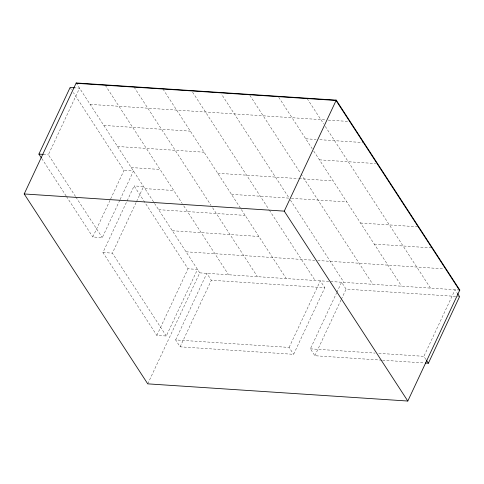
<?xml version="1.0" encoding="UTF-8"?>
<svg xmlns="http://www.w3.org/2000/svg" width="484" height="484" viewBox="0 0 484 484"><rect width="100%" height="100%" fill="white"/><g stroke="black" fill="none" stroke-linecap="round" stroke-linejoin="round"><path stroke-width="0.36" stroke-dasharray="2.42 1.81" d="M75.528 196.486L48.364 154.741L79.564 88.142L75.195 87.858M119.784 200.231L102.275 237.602L92.819 236.978L110.328 199.602M110.648 198.924L124.013 170.386L73.399 92.583M120.105 199.547L133.475 171.009L124.013 170.386M127.123 200.872L134.122 185.923L188.034 268.783L197.49 269.413L166.296 336.005L156.84 335.382L102.929 252.515L126.802 201.55M166.296 336.005L112.385 253.138L136.258 202.173M136.579 201.495L143.579 186.546L134.122 185.923M156.84 335.382L188.034 268.783M147.747 383.854L199.741 272.861L76.194 82.964M175.638 339.925L206.831 273.333L211.327 280.236L324.806 287.732L293.613 354.33L180.127 346.828L175.638 339.925L289.117 347.421L293.613 354.33M180.127 346.828L211.327 280.236M289.117 347.421L320.311 280.829L324.806 287.732M381.773 360.15L314.89 355.734L310.395 348.831L336.495 293.104M336.816 292.427L341.589 282.233L346.084 289.142L459.564 296.638M314.89 355.734L340.99 300.013M341.311 299.336L346.084 289.142M425.92 359.467L423.875 356.327L455.069 289.734L457.114 292.868M90.121 104.375L325.302 119.911M328.261 120.105L349.708 121.52M103.824 125.435L190.351 131.152M305.725 138.775L316.076 139.459M319.773 139.701L363.411 142.586M117.521 146.495L204.054 152.212M319.428 159.835L375.632 163.55M43.276 154.402L48.364 154.741M131.225 167.555L160.071 169.46M217.758 173.272L298.368 178.596M299.106 178.65L333.131 180.895M144.928 188.615L173.774 190.521M231.461 194.332L289.142 198.144L221.436 94.078M291.362 198.295L346.828 201.955M158.631 209.681L245.158 215.398M360.532 223.015L418.218 226.827M172.334 230.741L258.861 236.458M374.235 244.081L431.922 247.893M186.037 251.801L314.721 260.301M317.679 260.501L444.143 268.856M102.929 252.515L112.385 253.138M199.741 272.861L459.122 290.001M310.395 348.831L375.027 353.096M378.784 353.344L423.875 356.327M382.523 360.205L424.613 362.982M307.165 98.555L323.687 123.952M325.296 126.433L430.482 288.107M278.724 97.272L312.174 148.685M313.783 151.159L401.641 286.201M249.877 95.366L300.588 173.302M301 173.938L372.795 284.296M290.376 200.043L343.955 282.39M192.596 92.172L268.935 209.512M269.346 210.141L315.108 280.484M162.945 89.026L286.268 278.578M134.104 87.12L210.976 205.276M212.615 207.805L257.428 276.673M105.258 85.214L182.232 203.534M183.775 205.9L228.581 274.767M70.101 87.519L71.753 90.048M75.94 197.121L102.275 237.602M41.787 158.54L66.072 195.863M66.483 196.498L92.819 236.978"/><path stroke-width="0.73" d="M41.376 157.911L38.908 154.112L70.101 87.519L74.469 87.81M24.2 193.957L76.194 82.964L336.253 100.146L459.8 290.043L407.806 401.036L147.747 383.854L24.2 193.957L284.259 211.139L407.806 401.036M284.259 211.139L336.253 100.146M425.363 363.03L428.37 363.23L459.564 296.638L457.519 293.498M336.005 100.46L76.418 83.308L76.194 82.964M38.908 154.112L43.276 154.402M459.8 290.043L459.328 290.013L335.781 100.115M426.325 360.09L428.37 363.23"/></g></svg>
